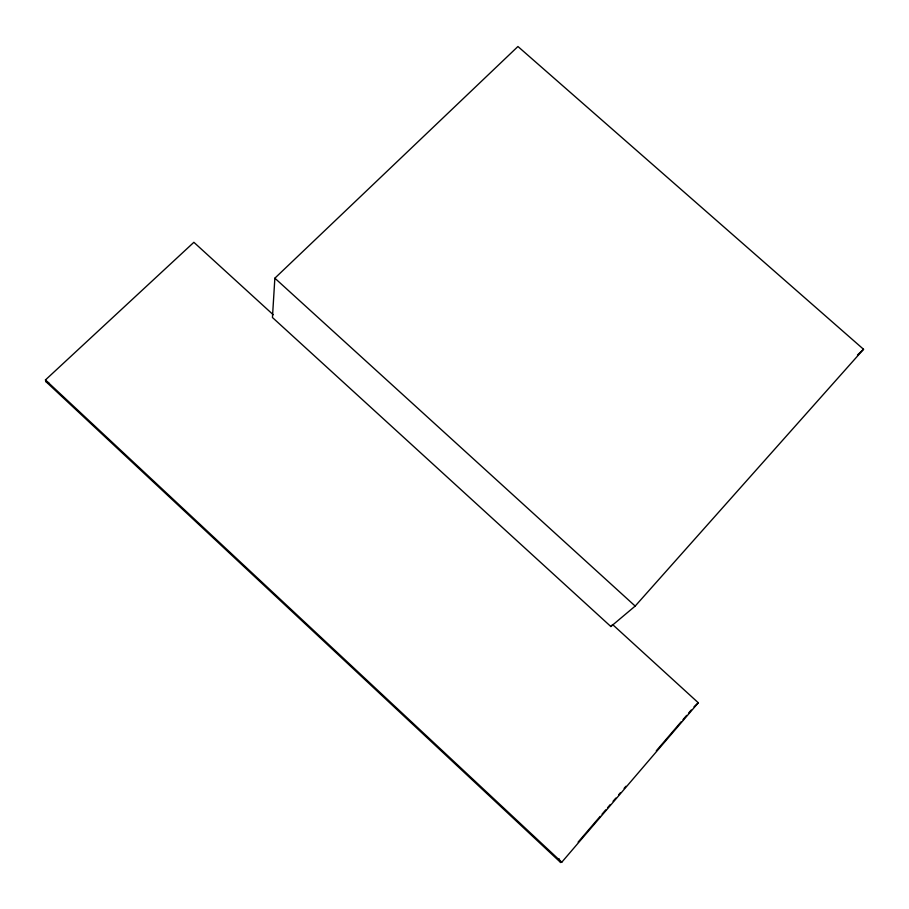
<?xml version="1.0" encoding="UTF-8"?>
<svg xmlns="http://www.w3.org/2000/svg" width="909" height="909" viewBox="0 0 909 909"><rect width="100%" height="100%" fill="white"/><g stroke="black" fill="none" stroke-linecap="round" stroke-linejoin="round"><path stroke-width="1.36" d="M274.859 278.188L272.439 317.502L610.859 626.528L635.186 606.076L863.55 349.283L517.937 46.507L274.859 278.188L635.186 606.076M578.124 842.098L600.201 816.316M602.042 814.169L605.724 809.874M607.553 807.726L610.314 804.51M613.075 801.284L615.836 798.068M618.597 794.841L620.438 792.693M624.108 788.398L625.949 786.251M656.298 750.811L681.136 721.814M682.977 719.667L686.647 715.372M688.488 713.224L691.249 710.009M694.01 706.782L698.294 702.771L612.621 624.563L610.859 626.528M273.245 314.753L193.878 242.305L45.45 379.939L46.064 381.78L560.648 862.493L561.773 862.221L698.294 702.771M857.448 355.044L863.55 349.283M46.064 381.78L48.734 382.746M45.45 379.939L561.773 862.221M558.921 858.607L560.648 862.493"/></g></svg>
